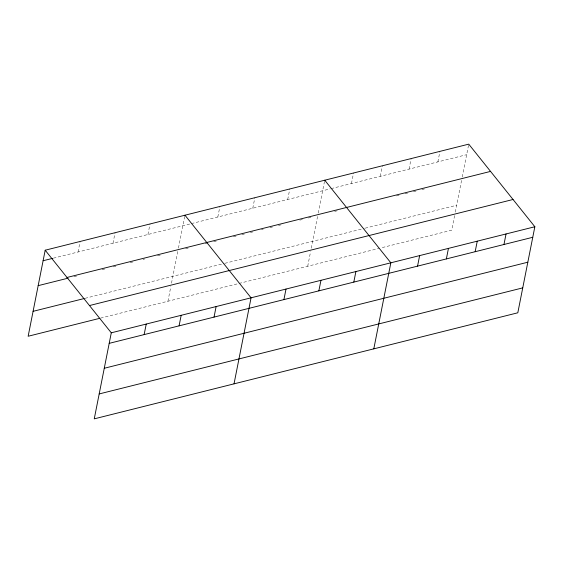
<?xml version="1.0" encoding="UTF-8"?>
<svg xmlns="http://www.w3.org/2000/svg" width="563" height="563" viewBox="0 0 563 563"><rect width="100%" height="100%" fill="white"/><g stroke="black" fill="none" stroke-linecap="round" stroke-linejoin="round"><path stroke-width="0.42" stroke-dasharray="2.81 2.11" d="M78.046 251.999L80.129 241.464M112.987 243.244L115.077 232.709M147.935 234.497L150.018 223.961M167.929 301.247L170.821 286.644M171.497 283.203L177.943 250.662M178.45 248.086L184.805 216.023M217.818 216.994L219.908 206.459M252.766 208.247L254.849 197.712M287.707 199.492L289.79 188.957M307.701 266.25L310.593 251.64M311.276 248.206L317.715 215.664M318.229 213.081L324.738 180.209M351.453 183.531L353.543 172.996M380.257 176.318L382.34 165.782M409.062 169.111L411.145 158.569M437.859 161.898L439.949 151.363M454.608 215.58L451.716 230.19L380.553 248.001M455.284 212.145L461.73 179.597M462.237 177.021L468.747 144.149M53.33 258.185L190.547 223.828M191.399 223.61L330.277 188.837M331.121 188.626L466.664 154.684M73.964 276.7L77.37 275.842M102.086 269.656L105.499 268.804M113.17 266.883L116.576 266.025M130.215 262.611L133.621 261.76M142.995 259.409L144.705 258.987M157.485 255.785L161.75 254.715M185.614 248.74L188.169 248.1M205.214 243.835L207.775 243.195M213.736 241.696L216.298 241.055M233.342 236.791L237.6 235.721M241.865 234.658L244.419 234.018M250.387 232.519L252.942 231.879M261.464 229.746L263.174 229.317M269.987 227.614L272.548 226.973M278.516 225.481L281.071 224.841M299.819 220.14L302.38 219.5M308.341 218.008L310.903 217.367M334.661 211.421L337.202 210.78M396.5 195.931L399.04 195.298M404.973 193.813L407.513 193.172M413.446 191.687L415.987 191.054M421.912 189.569L424.453 188.936M85.076 298.313L223.997 263.526M224.848 263.315L364.31 228.395M365.155 228.177L456.649 205.27M100.594 318.109L379.708 248.22"/><path stroke-width="0.84" d="M45.188 250.211L111.284 332.81L94.253 418.851L517.812 312.789L534.85 226.748L468.747 144.149L45.188 250.211L28.15 336.252L99.742 318.32M144.142 334.598L146.232 324.063M179.09 325.85L181.173 315.315M214.031 317.096L216.122 306.561M234.025 383.853L251.063 297.813L184.96 215.207M283.921 299.6L286.004 289.065M318.862 290.846L320.952 280.311M353.81 282.098L355.893 271.563M373.804 348.849L390.842 262.815L324.738 180.209M417.556 266.137L419.639 255.602M446.36 258.924L448.444 248.389M475.158 251.71L477.248 241.175M503.962 244.497L506.046 233.962M43.098 260.746L52.479 258.396M66.997 277.468L490.563 171.405M38.164 285.659L67.996 278.192M33.083 311.332L84.218 298.531M89.475 305.554L513.034 199.492M111.284 332.81L534.85 226.748M109.201 343.353L532.767 237.283M104.268 368.265L527.834 262.203M99.187 393.938L522.745 287.876"/></g></svg>
